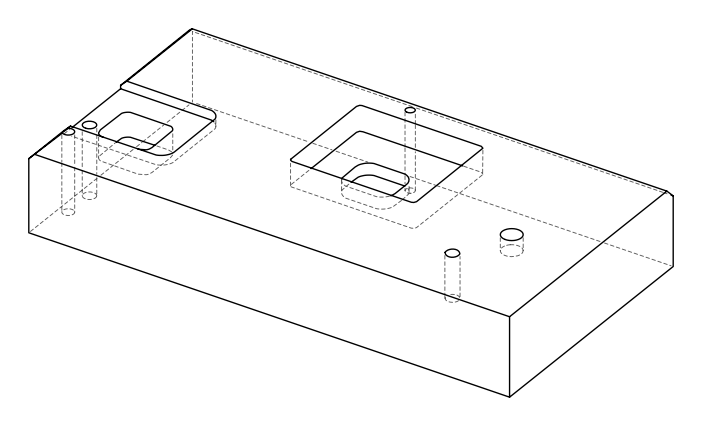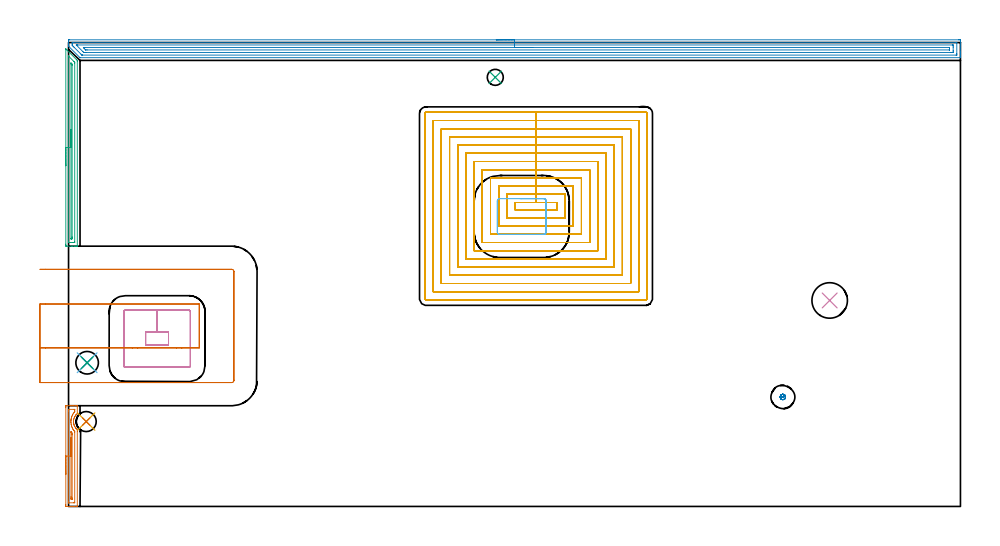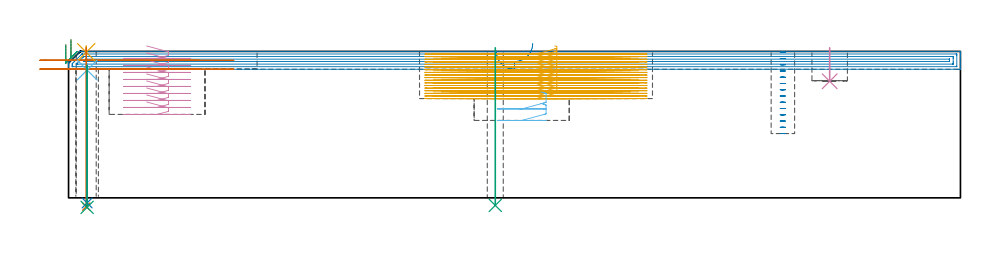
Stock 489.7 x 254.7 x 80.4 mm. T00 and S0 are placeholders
(PLAN: 15 operations, 10 tool changes, 141.4 min)
(1 AREA_MILL | FG_CHAMFER_SURFACE | UGT0205_001 | 1.42 min | 1175 mm3)
(2 AREA_MILL_1 | FG_CHAMFER_SURFACE_1 | UGT0205_001 | 15.81 min | 23516 mm3)
(3 AREA_MILL_2 | FG_CHAMFER_SURFACE_2 | UGT0205_001 | 2.69 min | 2141 mm3)
(4 MILL_RECTANGULAR_POCKET | POCKET_RECTANGULAR_STRAIGHT | UGT0201_008 | Follow Part, ap 4, ae 75% | 4.34 min | 83682 mm3)
(5 MILL_RECTANGULAR_POCKET_1 | POCKET_RECTANGULAR_STRAIGHT_1 | NXT0201_008 | Follow Part, ap 1.5, ae 75% | 111.89 min | 360722 mm3)
(6 MILL_RECTANGULAR_POCKET_2 | POCKET_RECTANGULAR_STRAIGHT_2 | UGT0201_109 | Follow Part, ap 6.35, ae 75% | 0.66 min | 26179 mm3)
(7 MILL_SLOT | SLOT_PARTIAL_RECTANGULAR | UGT0201_109 | Follow Part, ap 6.35, ae 75% | 2.32 min | 63568 mm3)
(8 MILL_BLIND_HOLE_FROM_SOLID_MATERIAL | STEP1POCKET | NXT0201_010 | Spiral | 0.79 min | 5859 mm3)
(9 DRILL_THROUGH_HOLE_FROM_SOLID_MATERIAL | STEP1HOLE_1 | UGT0301_483 | 0.35 min | 4837 mm3)
(10 INDEXABLE_INSERT_DRILL_BLIND_HOLE_FROM_SOLID | STEP1POCKET_1 | NXT0302_010 | 0.08 min | 4837 mm3)
(11 SPOT_DRILL | STEP1HOLE | NXT0321_9005460120000 | 0.03 min | 7 mm3)
(12 SPOT_DRILL_1 | STEP1HOLE_2 | NXT0321_9005460120000 | 0.03 min | 2 mm3)
(13 DRILL_THROUGH_HOLE_INTO_CENTER | STEP1HOLE | UGT0301_505 | 0.35 min | 7617 mm3)
(14 DRILL_THROUGH_HOLE_INTO_CENTER_1 | STEP1HOLE_2 | NXT0301_042 | 0.31 min | 2733 mm3)
(15 DRILL_TO_ENLARGE_THROUGH_HOLE | STEP1HOLE_2 | UGT0301_233 | 0.32 min | 5751 mm3)
(TOOL UGT0205_001 | Chamfer Mill 20 x 3 x 45 deg. | D20 FL50 Z2)
(TOOL UGT0201_008 | End Mill 16 mm | D16 FL32 Z4)
(TOOL NXT0201_008 | ENDMILL 6mm [2P460-0600-NA 1630] | D6 FL26 Z6)
(TOOL UGT0201_109 | End Mill 25.4 mm | D25.4 FL25 Z2)
(TOOL NXT0201_010 | ENDMILL 10mm [2P460-1000-NA 1630] | D10 FL30 Z6)
(TOOL UGT0301_483 | Carbide Drill 8.8 mm | D8.8 PA118 FL81 Z2)
(TOOL NXT0302_010 | Index. Insert Drill 19.5mm [880-D1950L25-05] | D19.5 PA176 FL98 Z2)
(TOOL NXT0321_9005460120000 | NC Spot Drill, 142deg, 12mm, Carbide, Uncoated | D12 PA142 FL30 Z2)
(TOOL UGT0301_505 | Carbide Drill 11.0 mm | D11 PA118 FL94 Z2)
(TOOL NXT0301_042 | Carbide Drill 7.1mm [860.1-0710-057A1-MM 2214] | D7.1 PA140 FL85 Z2)
(TOOL UGT0301_233 | Twist Drill 12.4 mm | D12.4 PA118 FL98 Z2)
(OP 1 AREA_MILL)
G17 G21 G94 G90
T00 M6
G54
G17 G0 G90 X-1.5 Y17.65 S1061 M3
G43 Z90.4 H0
Z84.1
G94 G1 Y17.688 Z83.228 F250.
Y17.802 Z82.363
Y17.991 Z81.512
Y18.253 Z80.68
Y18.587 Z79.874
Y18.99 Z79.1
Y19.458 Z78.364
Y19.99 Z77.672
Y20.579 Z77.029
Y21.222 Z76.44
Y21.914 Z75.908
Y22.65 Z75.44
Y23.424 Z75.037
Y24.23 Z74.703
Y25.062 Z74.441
Y25.914 Z74.252
Y26.778 Z74.138
Y27.65 Z74.1
Y54.359
X-1.499 Y54.75 Z74.101
X-1.493 Y55.241 Z74.103
X-1.491 Y55.292 Z74.105
X-1.004 Y55.3 Z74.591
X0.765 Z76.359
X1.439 Z77.036
X1.65 Z77.247
X2.324 Z77.921
X2.535 Z78.131
X2.957 Z78.556
X3.881 Z79.48
X4.304 Z79.902
X4.565 Y55.299 Z80.163
X4.794 Y55.29 Z80.392
X4.8 Y55.194 Z80.4
Y51.196
X4.798 Y50.93 Z80.385
X4.763 Y50.892 Z80.36
X4.493 Y50.655 Z80.088
X4.304 Y50.473 Z79.898
X4.287 Y50.456 Z79.882
X4.145 Y50.307 Z79.74
X4.09 Y50.25 Z79.687
X4.029 Y50.182 Z79.628
X3.729 Y49.781 Z79.326
X3.489 Y49.419 Z79.086
X3.452 Y49.364 Z79.05
X3.294 Y49.072 Z78.893
X3.15 Y48.773 Z78.749
X3.04 Y48.477 Z78.635
X2.905 Y48.036 Z78.499
X2.8 Y47.591 Z78.397
X2.738 Y47.149 Z78.336
X2.723 Y46.909 Z78.322
X2.714 Y46.715 Z78.303
Y46.547 Z78.314
X2.713 Y46.546 Z78.313
Y46.545
X2.718 Y46.261 Z78.318
X2.748 Y45.991 Z78.348
X2.762 Y45.865 Z78.36
X2.766 Y45.824 Z78.365
Y45.818 Z78.366
X2.843 Y45.42 Z78.438
X2.851 Y45.373 Z78.447
X2.966 Y44.932 Z78.564
X3.052 Y44.677 Z78.651
X3.086 Y44.589 Z78.686
X3.15 Y44.427 Z78.75
X3.339 Y44.046 Z78.936
X3.608 Y43.594 Z79.207
X3.914 Y43.16 Z79.514
X3.973 Y43.087 Z79.573
X4.029 Y43.018 Z79.629
X4.211 Y42.82 Z79.811
X4.401 Y42.63 Z80.
X4.598 Y42.449 Z80.198
X4.793 Y42.278 Z80.393
X4.8 Y41.422 Z80.4
Y0.106
X4.794 Y0.01 Z80.392
X4.563 Y0. Z80.162
X2.957 Z78.556
X2.535 Z78.131
X2.323 Z77.921
X1.65 Z77.247
X1.439 Z77.036
X0.765 Z76.359
X-1.004 Y0.001 Z74.591
X-1.24 Y0.003 Z74.355
X-1.491 Y0.008 Z74.105
X-1.493 Y0.059 Z74.103
X-1.499 Y0.55 Z74.101
X-1.5 Y1.049 Z74.1
Y27.65
X-0.086 Z75.514
Y52.084
X-0.083 Y52.973 Z75.517
X-0.081 Y53.186 Z75.519
X-0.079 Y53.283 Z75.521
X0.114 Y53.29 Z75.714
X0.441 Y53.298 Z76.041
X3.093 Y53.3 Z78.693
X3.277 Y53.299 Z78.877
X3.34 Y53.297 Z78.94
X3.366 Y53.294 Z78.966
X3.379 Y53.29 Z78.979
X3.38 Y53.276 Z78.98
X3.384 Y53.187 Z78.984
X3.386 Y53.006 Z78.986
Y52.973
X3.385 Y52.118 Z78.985
Y52.084
X3.381 Y52.032 Z78.981
X3.379 Y52.009 Z78.979
X3.17 Y51.76 Z78.77
X3.03 Y51.586 Z78.63
X2.735 Y51.196 Z78.335
X2.653 Y51.077 Z78.253
X2.535 Y50.896 Z78.135
X2.311 Y50.531 Z77.911
X2.189 Y50.307 Z77.789
X2.011 Y49.944 Z77.611
X1.795 Y49.419 Z77.395
X1.773 Y49.357 Z77.373
X1.65 Y48.972 Z77.25
X1.555 Y48.625 Z77.155
X1.532 Y48.53 Z77.132
X1.455 Y48.184 Z77.055
X1.406 Y47.887 Z77.006
X1.372 Y47.642 Z76.972
X1.338 Y47.356 Z76.938
X1.32 Y47.084 Z76.92
X1.302 Y46.753 Z76.902
X1.311 Y46.205 Z76.911
X1.338 Y45.865 Z76.938
X1.425 Y45.202 Z77.025
X1.467 Y44.976 Z77.067
X1.498 Y44.819 Z77.098
X1.65 Y44.203 Z77.25
X1.684 Y44.088 Z77.284
X1.69 Y44.067 Z77.29
X1.701 Y44.036 Z77.301
X1.893 Y43.529 Z77.493
X2.04 Y43.199 Z77.64
X2.162 Y42.951 Z77.762
X2.506 Y42.34 Z78.106
X2.523 Y42.31 Z78.123
X2.535 Y42.293 Z78.135
X2.895 Y41.786 Z78.495
X3.185 Y41.422 Z78.785
X3.364 Y41.206 Z78.964
X3.379 Y41.152 Z78.979
X3.381 Y41.101 Z78.981
X3.384 Y40.994 Z78.984
X3.386 Y40.567 Z78.986
X3.385 Y2.327 Z78.985
X3.381 Y2.114 Z78.981
X3.379 Y2.017 Z78.979
X3.186 Y2.01 Z78.786
X2.859 Y2.002 Z78.459
X0.207 Y2. Z75.807
X0.023 Y2.001 Z75.623
X-0.04 Y2.003 Z75.56
X-0.066 Y2.006 Z75.534
X-0.079 Y2.01 Z75.521
X-0.081 Y2.024 Z75.519
X-0.084 Y2.113 Z75.516
X-0.086 Y2.294 Z75.514
Y2.327
Y27.65
X1.328 Z76.928
X1.329 Y40.533 Z76.929
X1.331 Y40.854 Z76.931
X1.335 Y41.155 Z76.935
X1.65 Y40.709 Z77.25
X1.722 Y40.605 Z77.322
X1.769 Y40.533 Z77.369
X1.964 Y40.218 Z77.564
X1.969 Y39.645 Z77.569
X1.971 Y39.323 Z77.571
Y4.67
X1.969 Y4.104 Z77.569
X1.967 Y4.025 Z77.567
X1.966 Y4.013 Z77.566
X1.927 Y4.007 Z77.527
X1.858 Y4.003 Z77.458
X1.754 Y4. Z77.354
X1.65 Y4.001 Z77.25
X1.546 Y4.003 Z77.146
X1.344 Y4.01 Z76.944
X1.335 Y4.104 Z76.935
X1.331 Y4.424 Z76.931
X1.329 Y4.993 Z76.929
X1.328 Y5.316 Z76.928
Y27.65
Y28.522 Z76.966
Y29.386 Z77.08
Y30.238 Z77.269
Y31.07 Z77.532
Y31.876 Z77.865
Y32.65 Z78.268
Y33.386 Z78.737
Y34.078 Z79.268
Y34.721 Z79.857
Y35.31 Z80.501
Y35.842 Z81.193
Y36.31 Z81.928
Y36.713 Z82.702
Y37.047 Z83.508
Y37.309 Z84.34
Y37.498 Z85.192
Y37.612 Z86.057
Y37.65 Z86.928
G0 Z90.4
M5
M2
(OP 2 AREA_MILL_1)
G17 G21 G94 G90
T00 M6
G54
G17 G0 G90 X234.85 Y256.2 S1061 M3
G43 Z90.4 H0
Z80.6
G94 G1 X234.888 Z79.728 F250.
X235.002 Z78.864
X235.191 Z78.012
X235.453 Z77.18
X235.787 Z76.374
X236.19 Z75.6
X236.658 Z74.864
X237.19 Z74.172
X237.779 Z73.529
X238.422 Z72.94
X239.114 Z72.408
X239.85 Z71.94
X240.624 Z71.537
X241.43 Z71.203
X242.262 Z70.941
X243.113 Z70.752
X243.978 Z70.638
X244.85 Z70.6
X488.6
X489.087 Y256.199 Z70.601
X489.568 Y256.194 Z70.603
X489.691 Y256.192 Z70.606
X489.7 Y255.718 Z71.079
Y249.533 Z77.261
Y248.979 Z77.818
Y248.649 Z78.147
Y248.095 Z78.701
Y247.766 Z79.029
Y247.106 Z79.694
Y246.76 Z80.04
X489.692 Y246.414 Z80.377
X489.691 Y246.403 Z80.388
X489.535 Y246.4 Z80.4
X6.416
X6.304 Y246.404 Z80.389
X6.292 Y246.411 Z80.382
X6.134 Y246.565 Z80.234
X0.167 Y252.533 Z74.265
X0.076 Y252.625 Z74.172
X0.01 Y252.694 Z74.103
X0. Y252.955 Z73.844
Y253.291 Z73.508
Y253.951 Z72.844
Y255.164 Z71.632
X0.004 Y255.718 Z71.076
X0.009 Y256.19 Z70.605
X0.133 Y256.194 Z70.603
X0.613 Y256.2 Z70.6
X244.85
Y254.786 Z72.014
X487.351 Y254.785 Z72.015
X487.689 Y254.779 Z72.021
X487.693 Y254.671 Z72.129
X487.699 Y254.441 Z72.359
X487.7 Y248.649 Z78.151
X487.699 Y248.256 Z78.544
X487.69 Y247.86 Z78.94
X487.687 Y247.82 Z78.98
X487.669 Y247.818 Z78.982
X487.617 Y247.816 Z78.984
X487.512 Y247.815 Z78.985
X487.301 Y247.814 Z78.986
X7.708
X7.497 Y247.816 Z78.984
X7.392 Y247.819 Z78.981
X7.344 Y247.821 Z78.979
X7.243 Y247.918 Z78.882
X6.864 Y248.287 Z78.513
X2.966 Y252.184 Z74.616
X2.399 Y252.753 Z74.047
X2.094 Y253.067 Z73.733
X2.01 Y253.168 Z73.632
X2.006 Y253.265 Z73.535
X2.001 Y253.461 Z73.339
X2. Y253.951 Z72.849
X2.001 Y254.345 Z72.455
X2.01 Y254.74 Z72.06
X2.013 Y254.78 Z72.02
X2.031 Y254.782 Z72.018
X2.083 Y254.784 Z72.016
X2.188 Y254.785 Z72.015
X2.399 Y254.786 Z72.014
X244.85
Y253.372 Z73.428
X485.207 Y253.371 Z73.429
X485.515 Y253.37 Z73.43
X485.617 Y253.368 Z73.432
X485.689 Y253.365 Z73.435
X485.694 Y253.25 Z73.55
X485.698 Y253.067 Z73.733
X485.7 Y252.884 Z73.916
Y252.184 Z74.616
Y250.233 Z76.567
X485.697 Y249.533 Z77.267
X485.694 Y249.35 Z77.45
X485.689 Y249.235 Z77.565
X485.617 Y249.232 Z77.568
X485.515 Y249.23 Z77.57
X484.929 Y249.229 Z77.571
X484.622
X9.543
X8.955 Y249.231 Z77.569
X8.65 Y249.236 Z77.564
X8.362 Y249.249 Z77.551
X8.071 Y249.533 Z77.267
X7.757 Y249.843 Z76.957
X4.353 Y253.247 Z73.553
X4.289 Y253.313 Z73.487
X4.256 Y253.351 Z73.449
X4.248 Y253.363 Z73.437
X4.26 Y253.365 Z73.435
X4.463 Y253.369 Z73.431
X4.771 Y253.371 Z73.429
X5.078
X244.85 Y253.372 Z73.428
Y251.957 Z74.843
X483.584
X483.635 Y251.956 Z74.844
X483.672 Y251.953 Z74.847
X483.687 Y251.951 Z74.849
X483.69 Y251.935 Z74.865
X483.695 Y251.734 Z75.066
X483.7 Y251.329 Z75.471
Y251.3 Z75.5
X483.694 Y250.873 Z75.927
X483.69 Y250.661 Z76.139
X483.68 Y250.649 Z76.151
X483.653 Y250.647 Z76.153
X483.595 Y250.644 Z76.156
X483.5 Y250.643 Z76.157
X10.207
X9.543 Y250.648 Z76.152
X9.45 Y250.65 Z76.15
X9.399 Y250.662 Z76.138
X9.349 Y250.709 Z76.091
X9.147 Y250.906 Z75.894
X8.749 Y251.3 Z75.5
X8.65 Y251.399 Z75.401
X8.328 Y251.727 Z75.073
X8.172 Y251.889 Z74.911
X8.116 Y251.951 Z74.849
X8.879 Y251.957 Z74.843
X244.85
X245.722 Z74.881
X246.586 Z74.995
X247.438 Z75.183
X248.27 Z75.446
X249.076 Z75.78
X249.85 Z76.182
X250.586 Z76.651
X251.278 Z77.182
X251.921 Z77.772
X252.51 Z78.415
X253.041 Z79.107
X253.51 Z79.843
X253.913 Z80.616
X254.247 Z81.422
X254.509 Z82.254
X254.698 Z83.106
X254.812 Z83.971
X254.85 Z84.843
G0 Z90.4
M5
M2
(OP 3 AREA_MILL_2)
G17 G21 G94 G90
T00 M6
G54
G17 G0 G90 X-1.5 Y187.05 S1061 M3
G43 Z90.4 H0
Z84.1
G94 G1 Y187.088 Z83.228 F250.
Y187.202 Z82.364
Y187.391 Z81.512
Y187.653 Z80.68
Y187.987 Z79.874
Y188.39 Z79.1
Y188.858 Z78.364
Y189.39 Z77.672
Y189.979 Z77.029
Y190.622 Z76.44
Y191.314 Z75.909
Y192.05 Z75.44
Y192.824 Z75.037
Y193.63 Z74.703
Y194.462 Z74.441
Y195.313 Z74.252
Y196.178 Z74.138
Y197.05 Z74.1
Y250.929
X-1.498 Y251.19 Z74.102
X-1.497 Y251.191 Z74.103
X-1.49 Y251.19 Z74.11
X-0.709 Y250.411 Z74.887
X4.304 Y245.398 Z79.901
X4.752 Y244.948 Z80.351
X4.799 Y244.895 Z80.383
X4.8 Y244.348 Z80.4
Y143.055
X4.805 Y142.91 Z80.395
X4.782 Y142.908 Z80.373
X4.447 Y142.9 Z80.046
X4.049 Z79.648
X3.419 Z79.014
X2.22 Z77.817
X1.65 Z77.244
X-1.004 Y142.901 Z74.592
X-1.241 Y142.903 Z74.356
X-1.491 Y142.909 Z74.105
X-1.494 Y143.01 Z74.103
X-1.499 Y143.505 Z74.101
X-1.5 Y144.005 Z74.1
Y197.05
X-0.086 Z75.514
X-0.085 Y247.209 Z75.515
Y247.3
X-0.083 Y247.322 Z75.517
X-0.082 Y247.324 Z75.518
X-0.078 Y247.322 Z75.522
X-0.045 Y247.293 Z75.555
X0.028 Y247.222 Z75.628
X0.225 Y247.025 Z75.825
X2.901 Y244.348 Z78.501
X3.274 Y243.968 Z78.874
X3.378 Y243.86 Z78.978
X3.381 Y243.811 Z78.981
X3.383 Y243.704 Z78.983
X3.386 Y243.49 Z78.986
Y243.456
Y145.29
X3.384 Y145.075 Z78.984
X3.381 Y144.968 Z78.981
X3.379 Y144.923 Z78.979
X3.307 Y144.91 Z78.907
X2.919 Y144.902 Z78.519
X2.535 Y144.901 Z78.135
X2.036 Y144.9 Z77.636
X0.765 Z76.365
X0.266 Y144.901 Z75.866
X0.036 Y144.905 Z75.636
X-0.068 Y144.91 Z75.532
X-0.079 Y144.913 Z75.521
X-0.081 Y144.929 Z75.519
X-0.084 Y144.975 Z75.516
X-0.085 Y145.068 Z75.515
X-0.086 Y145.256 Z75.514
Y197.05
X1.328 Z76.928
X1.329 Y242.887 Z76.929
X1.332 Y243.456 Z76.932
X1.333 Z76.933
X1.341 Z76.941
X1.65 Y243.146 Z77.25
X1.938 Y242.851 Z77.538
X1.965 Y242.811 Z77.565
X1.967 Y242.757 Z77.567
X1.97 Y242.671 Z77.57
X1.971 Y242.563 Z77.571
Y242.239
Y147.967
X1.97 Y147.644 Z77.57
X1.966 Y147.075 Z77.566
X1.964 Y146.922 Z77.564
X1.816 Y146.907 Z77.416
X1.65 Y146.903 Z77.25
X1.477 Y146.905 Z77.077
X1.362 Y146.91 Z76.962
X1.334 Y146.914 Z76.934
X1.333 Y146.928 Z76.933
X1.331 Y146.967 Z76.931
X1.329 Y147.075 Z76.929
X1.328 Y197.05 Z76.928
Y197.922 Z76.967
Y198.786 Z77.08
Y199.638 Z77.269
Y200.47 Z77.532
Y201.276 Z77.865
Y202.05 Z78.268
Y202.786 Z78.737
Y203.478 Z79.268
Y204.121 Z79.857
Y204.71 Z80.501
Y205.241 Z81.193
Y205.71 Z81.928
Y206.113 Z82.702
Y206.447 Z83.508
Y206.709 Z84.34
Y206.898 Z85.192
Y207.012 Z86.057
Y207.05 Z86.928
G0 Z90.4
M5
M2
(OP 4 MILL_RECTANGULAR_POCKET)
G17 G21 G94 G90
T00 M6
G54
G17 G0 G90 X42.856 Y88.5 S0 M3
G43 Z90.4 H0
Z83.4
G94 G1 X54.9 Z80.173 F250.
Y95.7 Z78.244
X48.6 Z76.555
X42.3 F500.
Y88.5
X54.9
Y95.7
X48.6
Y107.7
X31.
G3 X30.3 Y107. R0.7
G1 Y77.2
G3 X31. Y76.5 R0.7
G1 X66.2
G3 X66.9 Y77.2 R0.7
G1 Y107.
G3 X66.2 Y107.7 R0.7
G1 X48.6
X47.6
G0 X42.856 Y88.5 Z79.555
G1 X54.9 Z76.328 F250.
Y95.7 Z74.399
X48.6 Z72.711
X42.3 F500.
Y88.5
X54.9
Y95.7
X48.6
Y107.7
X31.
G3 X30.3 Y107. R0.7
G1 Y77.2
G3 X31. Y76.5 R0.7
G1 X66.2
G3 X66.9 Y77.2 R0.7
G1 Y107.
G3 X66.2 Y107.7 R0.7
G1 X48.6
X47.6
G0 X42.856 Y88.5 Z75.711
G1 X54.9 Z72.484 F250.
Y95.7 Z70.555
X48.6 Z68.867
X42.3 F500.
Y88.5
X54.9
Y95.7
X48.6
Y107.7
X31.
G3 X30.3 Y107. R0.7
G1 Y77.2
G3 X31. Y76.5 R0.7
G1 X66.2
G3 X66.9 Y77.2 R0.7
G1 Y107.
G3 X66.2 Y107.7 R0.7
G1 X48.6
X47.6
G0 X42.856 Y88.5 Z71.867
G1 X54.9 Z68.639 F250.
Y95.7 Z66.71
X48.6 Z65.022
X42.3 F500.
Y88.5
X54.9
Y95.7
X48.6
Y107.7
X31.
G3 X30.3 Y107. R0.7
G1 Y77.2
G3 X31. Y76.5 R0.7
G1 X66.2
G3 X66.9 Y77.2 R0.7
G1 Y107.
G3 X66.2 Y107.7 R0.7
G1 X48.6
X47.6
G0 X42.856 Y88.5 Z68.022
G1 X54.9 Z64.795 F250.
Y95.7 Z62.866
X48.6 Z61.178
X42.3 F500.
Y88.5
X54.9
Y95.7
X48.6
Y107.7
X31.
G3 X30.3 Y107. R0.7
G1 Y77.2
G3 X31. Y76.5 R0.7
G1 X66.2
G3 X66.9 Y77.2 R0.7
G1 Y107.
G3 X66.2 Y107.7 R0.7
G1 X48.6
X47.6
G0 X42.856 Y88.5 Z64.178
G1 X54.9 Z60.951 F250.
Y95.7 Z59.021
X48.6 Z57.333
X42.3 F500.
Y88.5
X54.9
Y95.7
X48.6
Y107.7
X31.
G3 X30.3 Y107. R0.7
G1 Y77.2
G3 X31. Y76.5 R0.7
G1 X66.2
G3 X66.9 Y77.2 R0.7
G1 Y107.
G3 X66.2 Y107.7 R0.7
G1 X48.6
X47.6
G0 X42.856 Y88.5 Z60.333
G1 X54.9 Z57.106 F250.
Y95.7 Z55.177
X48.6 Z53.489
X42.3 F500.
Y88.5
X54.9
Y95.7
X48.6
Y107.7
X31.
G3 X30.3 Y107. R0.7
G1 Y77.2
G3 X31. Y76.5 R0.7
G1 X66.2
G3 X66.9 Y77.2 R0.7
G1 Y107.
G3 X66.2 Y107.7 R0.7
G1 X48.6
X47.6
G0 X42.856 Y88.5 Z56.489
G1 X54.9 Z53.262 F250.
Y95.7 Z51.333
X48.6 Z49.644
X42.3 F500.
Y88.5
X54.9
Y95.7
X48.6
Y107.7
X31.
G3 X30.3 Y107. R0.7
G1 Y77.2
G3 X31. Y76.5 R0.7
G1 X66.2
G3 X66.9 Y77.2 R0.7
G1 Y107.
G3 X66.2 Y107.7 R0.7
G1 X48.6
X47.6
G0 X42.856 Y88.5 Z52.644
G1 X54.9 Z49.417 F250.
Y95.7 Z47.488
X48.6 Z45.8
X42.3 F500.
Y88.5
X54.9
Y95.7
X48.6
Y107.7
X31.
G3 X30.3 Y107. R0.7
G1 Y77.2
G3 X31. Y76.5 R0.7
G1 X66.2
G3 X66.9 Y77.2 R0.7
G1 Y107.
G3 X66.2 Y107.7 R0.7
G1 X48.6
X47.6
G0 Z90.4
M5
M2
(OP 5 MILL_RECTANGULAR_POCKET_1)
G17 G21 G94 G90
T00 M6
G54
G17 G0 G90 X266.984 Y162.9 S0 M3
G43 Z90.4 H1
Z83.4
G94 G1 X268.1 Z83.101 F250.
Y166.9 Z82.029
X256.65 Z78.961
X245.2 F500.
Y162.9
X268.1
Y166.9
X256.65
Y171.4
X240.7
Y158.4
X272.6
Y171.4
X256.65
Y175.9
X236.2
Y153.9
X277.1
Y175.9
X256.65
Y180.4
X231.7
Y149.4
X281.6
Y180.4
X256.65
Y184.9
X227.2
Y144.9
X286.1
Y184.9
X256.65
Y189.4
X222.7
Y140.4
X290.6
Y189.4
X256.65
Y193.9
X218.2
Y135.9
X295.1
Y193.9
X256.65
Y198.4
X213.7
Y131.4
X299.6
Y198.4
X256.65
Y202.9
X209.2
Y126.9
X304.1
Y202.9
X256.65
Y207.4
X204.7
Y122.4
X308.6
Y207.4
X256.65
Y211.9
X200.2
Y117.9
X313.1
Y211.9
X256.65
Y216.4
X196.3
G3 X195.7 Y215.8 R0.6
G1 Y114.
G3 X196.3 Y113.4 R0.6
G1 X317.
G3 X317.6 Y114. R0.6
G1 Y215.8
G3 X317. Y216.4 R0.6
G1 X256.65
X255.65
G0 X266.984 Y162.9 Z81.961
G1 X268.1 Z81.662 F250.
Y166.9 Z80.59
X256.65 Z77.522
X245.2 F500.
Y162.9
X268.1
Y166.9
X256.65
Y171.4
X240.7
Y158.4
X272.6
Y171.4
X256.65
Y175.9
X236.2
Y153.9
X277.1
Y175.9
X256.65
Y180.4
X231.7
Y149.4
X281.6
Y180.4
X256.65
Y184.9
X227.2
Y144.9
X286.1
Y184.9
X256.65
Y189.4
X222.7
Y140.4
X290.6
Y189.4
X256.65
Y193.9
X218.2
Y135.9
X295.1
Y193.9
X256.65
Y198.4
X213.7
Y131.4
X299.6
Y198.4
X256.65
Y202.9
X209.2
Y126.9
X304.1
Y202.9
X256.65
Y207.4
X204.7
Y122.4
X308.6
Y207.4
X256.65
Y211.9
X200.2
Y117.9
X313.1
Y211.9
X256.65
Y216.4
X196.3
G3 X195.7 Y215.8 R0.6
G1 Y114.
G3 X196.3 Y113.4 R0.6
G1 X317.
G3 X317.6 Y114. R0.6
G1 Y215.8
G3 X317. Y216.4 R0.6
G1 X256.65
X255.65
G0 X266.984 Y162.9 Z80.522
G1 X268.1 Z80.223 F250.
Y166.9 Z79.151
X256.65 Z76.083
X245.2 F500.
Y162.9
X268.1
Y166.9
X256.65
Y171.4
X240.7
Y158.4
X272.6
Y171.4
X256.65
Y175.9
X236.2
Y153.9
X277.1
Y175.9
X256.65
Y180.4
X231.7
Y149.4
X281.6
Y180.4
X256.65
Y184.9
X227.2
Y144.9
X286.1
Y184.9
X256.65
Y189.4
X222.7
Y140.4
X290.6
Y189.4
X256.65
Y193.9
X218.2
Y135.9
X295.1
Y193.9
X256.65
Y198.4
X213.7
Y131.4
X299.6
Y198.4
X256.65
Y202.9
X209.2
Y126.9
X304.1
Y202.9
X256.65
Y207.4
X204.7
Y122.4
X308.6
Y207.4
X256.65
Y211.9
X200.2
Y117.9
X313.1
Y211.9
X256.65
Y216.4
X196.3
G3 X195.7 Y215.8 R0.6
G1 Y114.
G3 X196.3 Y113.4 R0.6
G1 X317.
G3 X317.6 Y114. R0.6
G1 Y215.8
G3 X317. Y216.4 R0.6
G1 X256.65
X255.65
G0 X266.984 Y162.9 Z79.083
G1 X268.1 Z78.784 F250.
Y166.9 Z77.712
X256.65 Z74.644
X245.2 F500.
Y162.9
X268.1
Y166.9
X256.65
Y171.4
X240.7
Y158.4
X272.6
Y171.4
X256.65
Y175.9
X236.2
Y153.9
X277.1
Y175.9
X256.65
Y180.4
X231.7
Y149.4
X281.6
Y180.4
X256.65
Y184.9
X227.2
Y144.9
X286.1
Y184.9
X256.65
Y189.4
X222.7
Y140.4
X290.6
Y189.4
X256.65
Y193.9
X218.2
Y135.9
X295.1
Y193.9
X256.65
Y198.4
X213.7
Y131.4
X299.6
Y198.4
X256.65
Y202.9
X209.2
Y126.9
X304.1
Y202.9
X256.65
Y207.4
X204.7
Y122.4
X308.6
Y207.4
X256.65
Y211.9
X200.2
Y117.9
X313.1
Y211.9
X256.65
Y216.4
X196.3
G3 X195.7 Y215.8 R0.6
G1 Y114.
G3 X196.3 Y113.4 R0.6
G1 X317.
G3 X317.6 Y114. R0.6
G1 Y215.8
G3 X317. Y216.4 R0.6
G1 X256.65
X255.65
G0 X266.984 Y162.9 Z77.644
G1 X268.1 Z77.345 F250.
Y166.9 Z76.273
X256.65 Z73.205
X245.2 F500.
Y162.9
X268.1
Y166.9
X256.65
Y171.4
X240.7
Y158.4
X272.6
Y171.4
X256.65
Y175.9
X236.2
Y153.9
X277.1
Y175.9
X256.65
Y180.4
X231.7
Y149.4
X281.6
Y180.4
X256.65
Y184.9
X227.2
Y144.9
X286.1
Y184.9
X256.65
Y189.4
X222.7
Y140.4
X290.6
Y189.4
X256.65
Y193.9
X218.2
Y135.9
X295.1
Y193.9
X256.65
Y198.4
X213.7
Y131.4
X299.6
Y198.4
X256.65
Y202.9
X209.2
Y126.9
X304.1
Y202.9
X256.65
Y207.4
X204.7
Y122.4
X308.6
Y207.4
X256.65
Y211.9
X200.2
Y117.9
X313.1
Y211.9
X256.65
Y216.4
X196.3
G3 X195.7 Y215.8 R0.6
G1 Y114.
G3 X196.3 Y113.4 R0.6
G1 X317.
G3 X317.6 Y114. R0.6
G1 Y215.8
G3 X317. Y216.4 R0.6
G1 X256.65
X255.65
G0 X266.984 Y162.9 Z76.205
G1 X268.1 Z75.906 F250.
Y166.9 Z74.835
X256.65 Z71.767
X245.2 F500.
Y162.9
X268.1
Y166.9
X256.65
Y171.4
X240.7
Y158.4
X272.6
Y171.4
X256.65
Y175.9
X236.2
Y153.9
X277.1
Y175.9
X256.65
Y180.4
X231.7
Y149.4
X281.6
Y180.4
X256.65
Y184.9
X227.2
Y144.9
X286.1
Y184.9
X256.65
Y189.4
X222.7
Y140.4
X290.6
Y189.4
X256.65
Y193.9
X218.2
Y135.9
X295.1
Y193.9
X256.65
Y198.4
X213.7
Y131.4
X299.6
Y198.4
X256.65
Y202.9
X209.2
Y126.9
X304.1
Y202.9
X256.65
Y207.4
X204.7
Y122.4
X308.6
Y207.4
X256.65
Y211.9
X200.2
Y117.9
X313.1
Y211.9
X256.65
Y216.4
X196.3
G3 X195.7 Y215.8 R0.6
G1 Y114.
G3 X196.3 Y113.4 R0.6
G1 X317.
G3 X317.6 Y114. R0.6
G1 Y215.8
G3 X317. Y216.4 R0.6
G1 X256.65
X255.65
G0 X266.984 Y162.9 Z74.767
G1 X268.1 Z74.468 F250.
Y166.9 Z73.396
X256.65 Z70.328
X245.2 F500.
Y162.9
X268.1
Y166.9
X256.65
Y171.4
X240.7
Y158.4
X272.6
Y171.4
X256.65
Y175.9
X236.2
Y153.9
X277.1
Y175.9
X256.65
Y180.4
X231.7
Y149.4
X281.6
Y180.4
X256.65
Y184.9
X227.2
Y144.9
X286.1
Y184.9
X256.65
Y189.4
X222.7
Y140.4
X290.6
Y189.4
X256.65
Y193.9
X218.2
Y135.9
X295.1
Y193.9
X256.65
Y198.4
X213.7
Y131.4
X299.6
Y198.4
X256.65
Y202.9
X209.2
Y126.9
X304.1
Y202.9
X256.65
Y207.4
X204.7
Y122.4
X308.6
Y207.4
X256.65
Y211.9
X200.2
Y117.9
X313.1
Y211.9
X256.65
Y216.4
X196.3
G3 X195.7 Y215.8 R0.6
G1 Y114.
G3 X196.3 Y113.4 R0.6
G1 X317.
G3 X317.6 Y114. R0.6
G1 Y215.8
G3 X317. Y216.4 R0.6
G1 X256.65
X255.65
G0 X266.984 Y162.9 Z73.328
G1 X268.1 Z73.029 F250.
Y166.9 Z71.957
X256.65 Z68.889
X245.2 F500.
Y162.9
X268.1
Y166.9
X256.65
Y171.4
X240.7
Y158.4
X272.6
Y171.4
X256.65
Y175.9
X236.2
Y153.9
X277.1
Y175.9
X256.65
Y180.4
X231.7
Y149.4
X281.6
Y180.4
X256.65
Y184.9
X227.2
Y144.9
X286.1
Y184.9
X256.65
Y189.4
X222.7
Y140.4
X290.6
Y189.4
X256.65
Y193.9
X218.2
Y135.9
X295.1
Y193.9
X256.65
Y198.4
X213.7
Y131.4
X299.6
Y198.4
X256.65
Y202.9
X209.2
Y126.9
X304.1
Y202.9
X256.65
Y207.4
X204.7
Y122.4
X308.6
Y207.4
X256.65
Y211.9
X200.2
Y117.9
X313.1
Y211.9
X256.65
Y216.4
X196.3
G3 X195.7 Y215.8 R0.6
G1 Y114.
G3 X196.3 Y113.4 R0.6
G1 X317.
G3 X317.6 Y114. R0.6
G1 Y215.8
G3 X317. Y216.4 R0.6
G1 X256.65
X255.65
G0 X266.984 Y162.9 Z71.889
G1 X268.1 Z71.59 F250.
Y166.9 Z70.518
X256.65 Z67.45
X245.2 F500.
Y162.9
X268.1
Y166.9
X256.65
Y171.4
X240.7
Y158.4
X272.6
Y171.4
X256.65
Y175.9
X236.2
Y153.9
X277.1
Y175.9
X256.65
Y180.4
X231.7
Y149.4
X281.6
Y180.4
X256.65
Y184.9
X227.2
Y144.9
X286.1
Y184.9
X256.65
Y189.4
X222.7
Y140.4
X290.6
Y189.4
X256.65
Y193.9
X218.2
Y135.9
X295.1
Y193.9
X256.65
Y198.4
X213.7
Y131.4
X299.6
Y198.4
X256.65
Y202.9
X209.2
Y126.9
X304.1
Y202.9
X256.65
Y207.4
X204.7
Y122.4
X308.6
Y207.4
X256.65
Y211.9
X200.2
Y117.9
X313.1
Y211.9
X256.65
Y216.4
X196.3
G3 X195.7 Y215.8 R0.6
G1 Y114.
G3 X196.3 Y113.4 R0.6
G1 X317.
G3 X317.6 Y114. R0.6
G1 Y215.8
G3 X317. Y216.4 R0.6
G1 X256.65
X255.65
G0 X266.984 Y162.9 Z70.45
G1 X268.1 Z70.151 F250.
Y166.9 Z69.079
X256.65 Z66.011
X245.2 F500.
Y162.9
X268.1
Y166.9
X256.65
Y171.4
X240.7
Y158.4
X272.6
Y171.4
X256.65
Y175.9
X236.2
Y153.9
X277.1
Y175.9
X256.65
Y180.4
X231.7
Y149.4
X281.6
Y180.4
X256.65
Y184.9
X227.2
Y144.9
X286.1
Y184.9
X256.65
Y189.4
X222.7
Y140.4
X290.6
Y189.4
X256.65
Y193.9
X218.2
Y135.9
X295.1
Y193.9
X256.65
Y198.4
X213.7
Y131.4
X299.6
Y198.4
X256.65
Y202.9
X209.2
Y126.9
X304.1
Y202.9
X256.65
Y207.4
X204.7
Y122.4
X308.6
Y207.4
X256.65
Y211.9
X200.2
Y117.9
X313.1
Y211.9
X256.65
Y216.4
X196.3
G3 X195.7 Y215.8 R0.6
G1 Y114.
G3 X196.3 Y113.4 R0.6
G1 X317.
G3 X317.6 Y114. R0.6
G1 Y215.8
G3 X317. Y216.4 R0.6
G1 X256.65
X255.65
G0 X266.984 Y162.9 Z69.011
G1 X268.1 Z68.712 F250.
Y166.9 Z67.64
X256.65 Z64.572
X245.2 F500.
Y162.9
X268.1
Y166.9
X256.65
Y171.4
X240.7
Y158.4
X272.6
Y171.4
X256.65
Y175.9
X236.2
Y153.9
X277.1
Y175.9
X256.65
Y180.4
X231.7
Y149.4
X281.6
Y180.4
X256.65
Y184.9
X227.2
Y144.9
X286.1
Y184.9
X256.65
Y189.4
X222.7
Y140.4
X290.6
Y189.4
X256.65
Y193.9
X218.2
Y135.9
X295.1
Y193.9
X256.65
Y198.4
X213.7
Y131.4
X299.6
Y198.4
X256.65
Y202.9
X209.2
Y126.9
X304.1
Y202.9
X256.65
Y207.4
X204.7
Y122.4
X308.6
Y207.4
X256.65
Y211.9
X200.2
Y117.9
X313.1
Y211.9
X256.65
Y216.4
X196.3
G3 X195.7 Y215.8 R0.6
G1 Y114.
G3 X196.3 Y113.4 R0.6
G1 X317.
G3 X317.6 Y114. R0.6
G1 Y215.8
G3 X317. Y216.4 R0.6
G1 X256.65
X255.65
G0 X266.984 Y162.9 Z67.572
G1 X268.1 Z67.273 F250.
Y166.9 Z66.201
X256.65 Z63.133
X245.2 F500.
Y162.9
X268.1
Y166.9
X256.65
Y171.4
X240.7
Y158.4
X272.6
Y171.4
X256.65
Y175.9
X236.2
Y153.9
X277.1
Y175.9
X256.65
Y180.4
X231.7
Y149.4
X281.6
Y180.4
X256.65
Y184.9
X227.2
Y144.9
X286.1
Y184.9
X256.65
Y189.4
X222.7
Y140.4
X290.6
Y189.4
X256.65
Y193.9
X218.2
Y135.9
X295.1
Y193.9
X256.65
Y198.4
X213.7
Y131.4
X299.6
Y198.4
X256.65
Y202.9
X209.2
Y126.9
X304.1
Y202.9
X256.65
Y207.4
X204.7
Y122.4
X308.6
Y207.4
X256.65
Y211.9
X200.2
Y117.9
X313.1
Y211.9
X256.65
Y216.4
X196.3
G3 X195.7 Y215.8 R0.6
G1 Y114.
G3 X196.3 Y113.4 R0.6
G1 X317.
G3 X317.6 Y114. R0.6
G1 Y215.8
G3 X317. Y216.4 R0.6
G1 X256.65
X255.65
G0 X266.984 Y162.9 Z66.133
G1 X268.1 Z65.834 F250.
Y166.9 Z64.762
X256.65 Z61.694
X245.2 F500.
Y162.9
X268.1
Y166.9
X256.65
Y171.4
X240.7
Y158.4
X272.6
Y171.4
X256.65
Y175.9
X236.2
Y153.9
X277.1
Y175.9
X256.65
Y180.4
X231.7
Y149.4
X281.6
Y180.4
X256.65
Y184.9
X227.2
Y144.9
X286.1
Y184.9
X256.65
Y189.4
X222.7
Y140.4
X290.6
Y189.4
X256.65
Y193.9
X218.2
Y135.9
X295.1
Y193.9
X256.65
Y198.4
X213.7
Y131.4
X299.6
Y198.4
X256.65
Y202.9
X209.2
Y126.9
X304.1
Y202.9
X256.65
Y207.4
X204.7
Y122.4
X308.6
Y207.4
X256.65
Y211.9
X200.2
Y117.9
X313.1
Y211.9
X256.65
Y216.4
X196.3
G3 X195.7 Y215.8 R0.6
G1 Y114.
G3 X196.3 Y113.4 R0.6
G1 X317.
G3 X317.6 Y114. R0.6
G1 Y215.8
G3 X317. Y216.4 R0.6
G1 X256.65
X255.65
G0 X266.984 Y162.9 Z64.694
G1 X268.1 Z64.395 F250.
Y166.9 Z63.324
X256.65 Z60.256
X245.2 F500.
Y162.9
X268.1
Y166.9
X256.65
Y171.4
X240.7
Y158.4
X272.6
Y171.4
X256.65
Y175.9
X236.2
Y153.9
X277.1
Y175.9
X256.65
Y180.4
X231.7
Y149.4
X281.6
Y180.4
X256.65
Y184.9
X227.2
Y144.9
X286.1
Y184.9
X256.65
Y189.4
X222.7
Y140.4
X290.6
Y189.4
X256.65
Y193.9
X218.2
Y135.9
X295.1
Y193.9
X256.65
Y198.4
X213.7
Y131.4
X299.6
Y198.4
X256.65
Y202.9
X209.2
Y126.9
X304.1
Y202.9
X256.65
Y207.4
X204.7
Y122.4
X308.6
Y207.4
X256.65
Y211.9
X200.2
Y117.9
X313.1
Y211.9
X256.65
Y216.4
X196.3
G3 X195.7 Y215.8 R0.6
G1 Y114.
G3 X196.3 Y113.4 R0.6
G1 X317.
G3 X317.6 Y114. R0.6
G1 Y215.8
G3 X317. Y216.4 R0.6
G1 X256.65
X255.65
G0 X266.984 Y162.9 Z63.256
G1 X268.1 Z62.956 F250.
Y166.9 Z61.885
X256.65 Z58.817
X245.2 F500.
Y162.9
X268.1
Y166.9
X256.65
Y171.4
X240.7
Y158.4
X272.6
Y171.4
X256.65
Y175.9
X236.2
Y153.9
X277.1
Y175.9
X256.65
Y180.4
X231.7
Y149.4
X281.6
Y180.4
X256.65
Y184.9
X227.2
Y144.9
X286.1
Y184.9
X256.65
Y189.4
X222.7
Y140.4
X290.6
Y189.4
X256.65
Y193.9
X218.2
Y135.9
X295.1
Y193.9
X256.65
Y198.4
X213.7
Y131.4
X299.6
Y198.4
X256.65
Y202.9
X209.2
Y126.9
X304.1
Y202.9
X256.65
Y207.4
X204.7
Y122.4
X308.6
Y207.4
X256.65
Y211.9
X200.2
Y117.9
X313.1
Y211.9
X256.65
Y216.4
X196.3
G3 X195.7 Y215.8 R0.6
G1 Y114.
G3 X196.3 Y113.4 R0.6
G1 X317.
G3 X317.6 Y114. R0.6
G1 Y215.8
G3 X317. Y216.4 R0.6
G1 X256.65
X255.65
G0 X266.984 Y162.9 Z61.817
G1 X268.1 Z61.518 F250.
Y166.9 Z60.446
X256.65 Z57.378
X245.2 F500.
Y162.9
X268.1
Y166.9
X256.65
Y171.4
X240.7
Y158.4
X272.6
Y171.4
X256.65
Y175.9
X236.2
Y153.9
X277.1
Y175.9
X256.65
Y180.4
X231.7
Y149.4
X281.6
Y180.4
X256.65
Y184.9
X227.2
Y144.9
X286.1
Y184.9
X256.65
Y189.4
X222.7
Y140.4
X290.6
Y189.4
X256.65
Y193.9
X218.2
Y135.9
X295.1
Y193.9
X256.65
Y198.4
X213.7
Y131.4
X299.6
Y198.4
X256.65
Y202.9
X209.2
Y126.9
X304.1
Y202.9
X256.65
Y207.4
X204.7
Y122.4
X308.6
Y207.4
X256.65
Y211.9
X200.2
Y117.9
X313.1
Y211.9
X256.65
Y216.4
X196.3
G3 X195.7 Y215.8 R0.6
G1 Y114.
G3 X196.3 Y113.4 R0.6
G1 X317.
G3 X317.6 Y114. R0.6
G1 Y215.8
G3 X317. Y216.4 R0.6
G1 X256.65
X255.65
G0 X266.984 Y162.9 Z60.378
G1 X268.1 Z60.079 F250.
Y166.9 Z59.007
X256.65 Z55.939
X245.2 F500.
Y162.9
X268.1
Y166.9
X256.65
Y171.4
X240.7
Y158.4
X272.6
Y171.4
X256.65
Y175.9
X236.2
Y153.9
X277.1
Y175.9
X256.65
Y180.4
X231.7
Y149.4
X281.6
Y180.4
X256.65
Y184.9
X227.2
Y144.9
X286.1
Y184.9
X256.65
Y189.4
X222.7
Y140.4
X290.6
Y189.4
X256.65
Y193.9
X218.2
Y135.9
X295.1
Y193.9
X256.65
Y198.4
X213.7
Y131.4
X299.6
Y198.4
X256.65
Y202.9
X209.2
Y126.9
X304.1
Y202.9
X256.65
Y207.4
X204.7
Y122.4
X308.6
Y207.4
X256.65
Y211.9
X200.2
Y117.9
X313.1
Y211.9
X256.65
Y216.4
X196.3
G3 X195.7 Y215.8 R0.6
G1 Y114.
G3 X196.3 Y113.4 R0.6
G1 X317.
G3 X317.6 Y114. R0.6
G1 Y215.8
G3 X317. Y216.4 R0.6
G1 X256.65
X255.65
G0 X266.984 Y162.9 Z58.939
G1 X268.1 Z58.64 F250.
Y166.9 Z57.568
X256.65 Z54.5
X245.2 F500.
Y162.9
X268.1
Y166.9
X256.65
Y171.4
X240.7
Y158.4
X272.6
Y171.4
X256.65
Y175.9
X236.2
Y153.9
X277.1
Y175.9
X256.65
Y180.4
X231.7
Y149.4
X281.6
Y180.4
X256.65
Y184.9
X227.2
Y144.9
X286.1
Y184.9
X256.65
Y189.4
X222.7
Y140.4
X290.6
Y189.4
X256.65
Y193.9
X218.2
Y135.9
X295.1
Y193.9
X256.65
Y198.4
X213.7
Y131.4
X299.6
Y198.4
X256.65
Y202.9
X209.2
Y126.9
X304.1
Y202.9
X256.65
Y207.4
X204.7
Y122.4
X308.6
Y207.4
X256.65
Y211.9
X200.2
Y117.9
X313.1
Y211.9
X256.65
Y216.4
X196.3
G3 X195.7 Y215.8 R0.6
G1 Y114.
G3 X196.3 Y113.4 R0.6
G1 X317.
G3 X317.6 Y114. R0.6
G1 Y215.8
G3 X317. Y216.4 R0.6
G1 X256.65
X255.65
G0 Z90.4
M5
M2
(OP 6 MILL_RECTANGULAR_POCKET_2)
G17 G21 G94 G90
T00 M6
G54
G17 G0 G90 X259.321 Y149.4 S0 M3
G43 Z90.4 H0
Z58.133
G94 G1 X260.9 Z57.71 F250.
X261.014 Z57.68
X261.311 Y149.461 Z57.598
X261.585 Y149.589 Z57.517
X261.823 Y149.777 Z57.436
X262.011 Y150.015 Z57.355
X262.139 Y150.289 Z57.274
X262.2 Y150.586 Z57.193
Y167.814 Z52.576
X262.139 Y168.111 Z52.495
X262.011 Y168.385 Z52.414
X261.823 Y168.623 Z52.333
X261.585 Y168.811 Z52.252
X261.311 Y168.939 Z52.171
X261.014 Y169. Z52.089
X260.9 Z52.059
X248.8 Z48.817
X236.7 F500.
G3 X235.4 Y167.7 R1.3
G1 Y150.7
G3 X236.7 Y149.4 R1.3
G1 X260.9
G3 X262.2 Y150.7 R1.3
G1 Y167.7
G3 X260.9 Y169. R1.3
G1 X248.8
X247.8
G0 X259.321 Y149.4 Z51.817
G1 X260.9 Z51.393 F250.
X261.014 Z51.363
X261.311 Y149.461 Z51.282
X261.585 Y149.589 Z51.201
X261.823 Y149.777 Z51.119
X262.011 Y150.015 Z51.038
X262.139 Y150.289 Z50.957
X262.2 Y150.586 Z50.876
Y167.814 Z46.26
X262.139 Y168.111 Z46.179
X262.011 Y168.385 Z46.097
X261.823 Y168.623 Z46.016
X261.585 Y168.811 Z45.935
X261.311 Y168.939 Z45.854
X261.014 Y169. Z45.773
X260.9 Z45.742
X248.8 Z42.5
X236.7 F500.
G3 X235.4 Y167.7 R1.3
G1 Y150.7
G3 X236.7 Y149.4 R1.3
G1 X260.9
G3 X262.2 Y150.7 R1.3
G1 Y167.7
G3 X260.9 Y169. R1.3
G1 X248.8
X247.8
G0 Z90.4
M5
M2
(OP 7 MILL_SLOT)
G17 G21 G94 G90
T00 M6
G54
G17 G0 G90 X-15.7 Y87.05 S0 M3
G43 Z90.4 H0
Z75.55
G94 G1 X-12.7 F250.
X35. F500.
X38. F250.
X59.2 F500.
X62.2 F250.
X71.75 F500.
Y111.15
X-12.7
X-15.7 F250.
Y68.
X-12.7
X89.5 F500.
G3 X90.8 Y69.3 R1.3
G1 Y128.9
G3 X89.5 Y130.2 R1.3
G1 X-12.7
X-15.7 F250.
G0 Y87.05 Z70.7
G1 X-12.7
X35. F500.
X38. F250.
X59.2 F500.
X62.2 F250.
X71.75 F500.
Y111.15
X-12.7
X-15.7 F250.
Y68.
X-12.7
X89.5 F500.
G3 X90.8 Y69.3 R1.3
G1 Y128.9
G3 X89.5 Y130.2 R1.3
G1 X-12.7
X-15.7 F250.
G0 Z90.4
M5
M2
(OP 8 MILL_BLIND_HOLE_FROM_SOLID_MATERIAL)
G17 G21 G94 G90
T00 M6
G54
G17 G0 G90 X392.2 Y60.1 S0 M3
G43 Z90.4 H1
Z79.964
G94 G3 X392.833 Y60.917 R0.654 F250.
X391.839 Y61.504 R0.817
X390.796 Y59.739 R1.45
X391.839 Y61.504 R-1.45
X391.317 Y60.622 R0.725
X392.2 Y60.1 R0.725
G0 Z76.529
G3 X392.833 Y60.917 R0.654
X391.839 Y61.504 R0.817
X390.796 Y59.739 R1.45
X391.839 Y61.504 R-1.45
X391.317 Y60.622 R0.725
X392.2 Y60.1 R0.725
G0 Z73.093
G3 X392.833 Y60.917 R0.654
X391.839 Y61.504 R0.817
X390.796 Y59.739 R1.45
X391.839 Y61.504 R-1.45
X391.317 Y60.622 R0.725
X392.2 Y60.1 R0.725
G0 Z69.657
G3 X392.833 Y60.917 R0.654
X391.839 Y61.504 R0.817
X390.796 Y59.739 R1.45
X391.839 Y61.504 R-1.45
X391.317 Y60.622 R0.725
X392.2 Y60.1 R0.725
G0 Z66.221
G3 X392.833 Y60.917 R0.654
X391.839 Y61.504 R0.817
X390.796 Y59.739 R1.45
X391.839 Y61.504 R-1.45
X391.317 Y60.622 R0.725
X392.2 Y60.1 R0.725
G0 Z62.786
G3 X392.833 Y60.917 R0.654
X391.839 Y61.504 R0.817
X390.796 Y59.739 R1.45
X391.839 Y61.504 R-1.45
X391.317 Y60.622 R0.725
X392.2 Y60.1 R0.725
G0 Z59.35
G3 X392.833 Y60.917 R0.654
X391.839 Y61.504 R0.817
X390.796 Y59.739 R1.45
X391.839 Y61.504 R-1.45
X391.317 Y60.622 R0.725
X392.2 Y60.1 R0.725
G0 Z55.914
G3 X392.833 Y60.917 R0.654
X391.839 Y61.504 R0.817
X390.796 Y59.739 R1.45
X391.839 Y61.504 R-1.45
X391.317 Y60.622 R0.725
X392.2 Y60.1 R0.725
G0 Z52.479
G3 X392.833 Y60.917 R0.654
X391.839 Y61.504 R0.817
X390.796 Y59.739 R1.45
X391.839 Y61.504 R-1.45
X391.317 Y60.622 R0.725
X392.2 Y60.1 R0.725
G0 Z49.043
G3 X392.833 Y60.917 R0.654
X391.839 Y61.504 R0.817
X390.796 Y59.739 R1.45
X391.839 Y61.504 R-1.45
X391.317 Y60.622 R0.725
X392.2 Y60.1 R0.725
G0 Z45.607
G3 X392.833 Y60.917 R0.654
X391.839 Y61.504 R0.817
X390.796 Y59.739 R1.45
X391.839 Y61.504 R-1.45
X391.317 Y60.622 R0.725
X392.2 Y60.1 R0.725
G0 Z42.171
G3 X392.833 Y60.917 R0.654
X391.839 Y61.504 R0.817
X390.796 Y59.739 R1.45
X391.839 Y61.504 R-1.45
X391.317 Y60.622 R0.725
X392.2 Y60.1 R0.725
G0 Z38.736
G3 X392.833 Y60.917 R0.654
X391.839 Y61.504 R0.817
X390.796 Y59.739 R1.45
X391.839 Y61.504 R-1.45
X391.317 Y60.622 R0.725
X392.2 Y60.1 R0.725
G0 Z35.3
G3 X392.833 Y60.917 R0.654
X391.839 Y61.504 R0.817
X390.796 Y59.739 R1.45
X391.839 Y61.504 R-1.45
X391.317 Y60.622 R0.725
X392.2 Y60.1 R0.725
G0 Z90.4
M5
M2
(OP 9 DRILL_THROUGH_HOLE_FROM_SOLID_MATERIAL)
G17 G21 G94 G90
T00 M6
G54
G17 G0 G90 X234.3 Y235.6 S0 M3
G43 Z90.4 H0
G94 G81 G98 Z-4.144 F250. R82.4
G80
M5
M2
(OP 10 INDEXABLE_INSERT_DRILL_BLIND_HOLE_FROM_SOLID)
G17 G21 G94 G90
T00 M6
G54
G17 G0 G90 X417.9 Y113.1 S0 M3
G43 Z90.4 H1
G94 G81 G98 Z64. F250. R82.4
G80
M5
M2
(OP 11 SPOT_DRILL)
G17 G21 G94 G90
T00 M6
G54
G17 G0 G90 X9.7 Y46.6 S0 M3
G43 Z90.4 H0
G94 G81 G98 Z79.927 F250. R83.4
G80
M5
M2
(OP 12 SPOT_DRILL_1)
G17 G21 G94 G90
T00 M6
G54
G17 G0 G90 X10.2 Y78.9 S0 M3
G43 Z90.4 H0
G94 G81 G98 Z70.166 F250. R73.7
G80
M5
M2
(OP 13 DRILL_THROUGH_HOLE_INTO_CENTER)
G17 G21 G94 G90
T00 M6
G54
G17 G0 G90 X9.7 Y46.6 S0 M3
G43 Z90.4 H0
G94 G73 G98 Z-4.805 F250. Q10.651 R82.4
G80
M5
M2
(OP 14 DRILL_THROUGH_HOLE_INTO_CENTER_1)
G17 G21 G94 G90
T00 M6
G54
G17 G0 G90 X10.2 Y78.9 S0 M3
G43 Z90.4 H1
G94 G73 G98 Z-2.792 F250. Q6.681 R72.7
G80
M5
M2
(OP 15 DRILL_TO_ENLARGE_THROUGH_HOLE)
G17 G21 G94 G90
T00 M6
G54
G17 G0 G90 X10.2 Y78.9 S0 M3
G43 Z90.4 H0
G94 G73 G98 Z-5.225 F250. Q10.846 R72.7
G80
M5
M2
